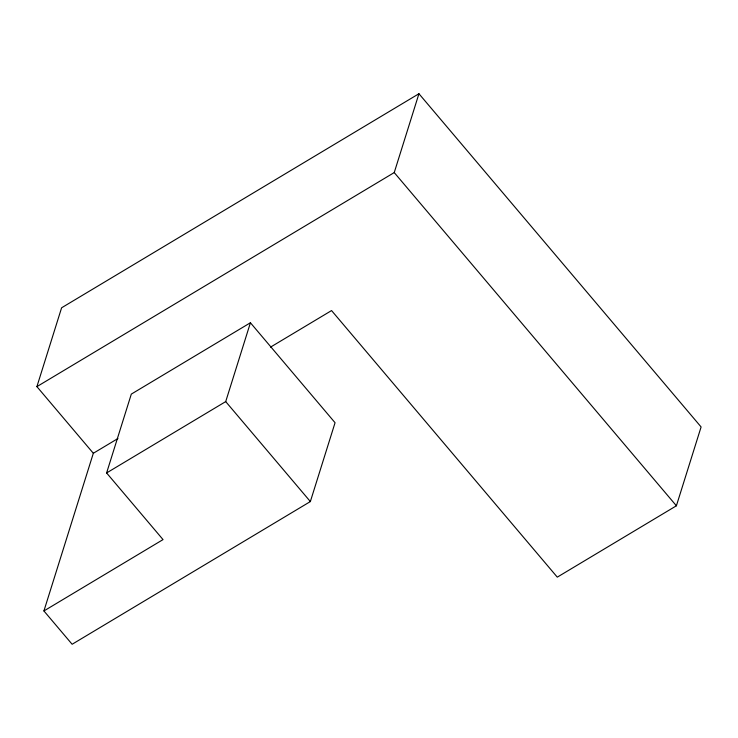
<?xml version="1.0" encoding="UTF-8"?>
<svg xmlns="http://www.w3.org/2000/svg" width="738" height="738" viewBox="0 0 738 738"><rect width="100%" height="100%" fill="white"/><g stroke="black" fill="none" stroke-linecap="round" stroke-linejoin="round"><path stroke-width="1.11" d="M43.92 610.944L163.033 539.598L106.604 472.947L131.309 394.11L250.422 322.755L335.061 422.726L310.357 501.563L72.13 644.265L43.92 610.944L93.329 453.27L36.9 386.629L61.605 307.792L418.944 93.735L701.1 426.951L676.395 505.788L557.282 577.144L331.556 310.569L270.523 347.128M106.604 472.947L225.708 401.601L250.422 322.755M36.9 386.629L394.24 172.572L418.944 93.735M93.329 453.27L117.942 438.529M394.24 172.572L676.395 505.788M225.708 401.601L310.357 501.563"/></g></svg>
